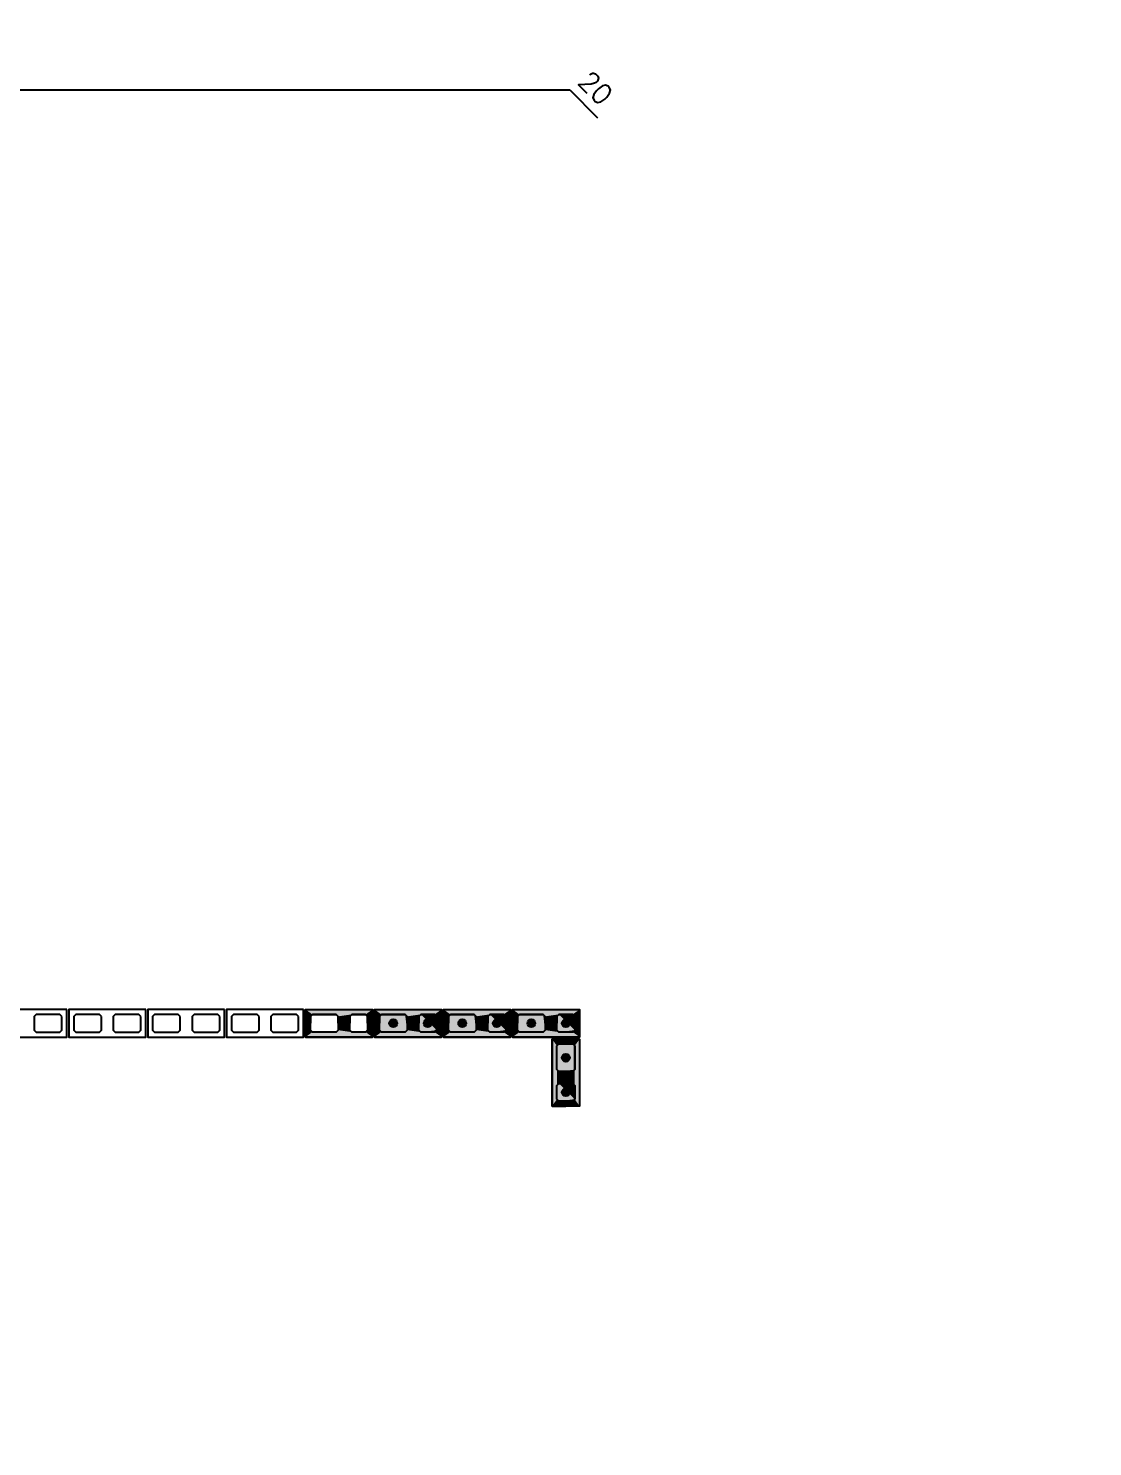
# Model space of a CAD drawing. Extents: x -1.9 to 86, y -1.6 to 60.9.
# Drawn here: x 16.34 to 27.13, y 32.19 to 46.57 of the extents above; entities that cross this region are included whole.
import ezdxf

# ---------------------------------------------------------------- set-up
doc = ezdxf.new("R2010")
doc.units = 0
doc.header["$MEASUREMENT"] = 0
for name, color, linetype in [('PENA_01', 1, 'CONTINUOUS'), ('PENA_02', 2, 'CONTINUOUS'), ('PENA_03', 3, 'CONTINUOUS'), ('PENA_05', 5, 'CONTINUOUS'), ('PENA_11', 252, 'CONTINUOUS'), ('PENA_21', 100, 'CONTINUOUS')]:
    doc.layers.add(name, color=color, linetype=linetype)
doc.styles.get("Standard").update_dxf_attribs({"font": 'ROMANS.SHX'})

msp = doc.modelspace()

# ---------------------------------------------------------------- linework, layer by layer
at = {"layer": 'PENA_01', "linetype": 'Continuous'}
for points in [[(16.68153, 36.549934), (16.66153, 36.569934), (16.42153, 36.569934), (16.40153, 36.549934), (16.40153, 36.409934), (16.42153, 36.389934), (16.66153, 36.389934), (16.68153, 36.409934), (16.68153, 36.549934)], [(17.08153, 36.549934), (17.06153, 36.569934), (16.82153, 36.569934), (16.80153, 36.549934), (16.80153, 36.409934), (16.82153, 36.389934), (17.06153, 36.389934), (17.08153, 36.409934), (17.08153, 36.549934)], [(17.48153, 36.549934), (17.46153, 36.569934), (17.22153, 36.569934), (17.20153, 36.549934), (17.20153, 36.409934), (17.22153, 36.389934), (17.46153, 36.389934), (17.48153, 36.409934), (17.48153, 36.549934)], [(17.88153, 36.549934), (17.86153, 36.569934), (17.62153, 36.569934), (17.60153, 36.549934), (17.60153, 36.409934), (17.62153, 36.389934), (17.86153, 36.389934), (17.88153, 36.409934), (17.88153, 36.549934)], [(18.28153, 36.549934), (18.26153, 36.569934), (18.02153, 36.569934), (18.00153, 36.549934), (18.00153, 36.409934), (18.02153, 36.389934), (18.26153, 36.389934), (18.28153, 36.409934), (18.28153, 36.549934)], [(18.68153, 36.549934), (18.66153, 36.569934), (18.42153, 36.569934), (18.40153, 36.549934), (18.40153, 36.409934), (18.42153, 36.389934), (18.66153, 36.389934), (18.68153, 36.409934), (18.68153, 36.549934)], [(19.08153, 36.549934), (19.06153, 36.569934), (18.82153, 36.569934), (18.80153, 36.549934), (18.80153, 36.409934), (18.82153, 36.389934), (19.06153, 36.389934), (19.08153, 36.409934), (19.08153, 36.549934)], [(19.46153, 36.389934), (19.22153, 36.389934), (19.20153, 36.409934), (19.20153, 36.549934), (19.22153, 36.569934), (19.46153, 36.569934), (19.48153, 36.549934), (19.48153, 36.409934), (19.46153, 36.389934)], [(19.76153, 36.389934), (19.62153, 36.389934), (19.60153, 36.409934), (19.60153, 36.549934), (19.62153, 36.569934), (19.76153, 36.569934), (19.78153, 36.549934), (19.78153, 36.409934), (19.76153, 36.389934)], [(20.16153, 36.389934), (19.92153, 36.389934), (19.90153, 36.409934), (19.90153, 36.549934), (19.92153, 36.569934), (20.16153, 36.569934), (20.18153, 36.549934), (20.18153, 36.409934), (20.16153, 36.389934)], [(20.46153, 36.389934), (20.32153, 36.389934), (20.30153, 36.409934), (20.30153, 36.549934), (20.32153, 36.569934), (20.46153, 36.569934), (20.48153, 36.549934), (20.48153, 36.409934), (20.46153, 36.389934)], [(20.86153, 36.389934), (20.62153, 36.389934), (20.60153, 36.409934), (20.60153, 36.549934), (20.62153, 36.569934), (20.86153, 36.569934), (20.88153, 36.549934), (20.88153, 36.409934), (20.86153, 36.389934)], [(21.16153, 36.389934), (21.02153, 36.389934), (21.00153, 36.409934), (21.00153, 36.549934), (21.02153, 36.569934), (21.16153, 36.569934), (21.18153, 36.549934), (21.18153, 36.409934), (21.16153, 36.389934)], [(21.56153, 36.389934), (21.32153, 36.389934), (21.30153, 36.409934), (21.30153, 36.549934), (21.32153, 36.569934), (21.56153, 36.569934), (21.58153, 36.549934), (21.58153, 36.409934), (21.56153, 36.389934)], [(21.86153, 36.389934), (21.72153, 36.389934), (21.70153, 36.409934), (21.70153, 36.549934), (21.72153, 36.569934), (21.86153, 36.569934), (21.88153, 36.549934), (21.88153, 36.409934), (21.86153, 36.389934)], [(21.70153, 36.009934), (21.70153, 36.249934), (21.72153, 36.269934), (21.86153, 36.269934), (21.88153, 36.249934), (21.88153, 36.009934), (21.86153, 35.989934), (21.72153, 35.989934), (21.70153, 36.009934)], [(21.70153, 35.709934), (21.70153, 35.849934), (21.72153, 35.869934), (21.86153, 35.869934), (21.88153, 35.849934), (21.88153, 35.709934), (21.86153, 35.689934), (21.72153, 35.689934), (21.70153, 35.709934)]]:
    msp.add_lwpolyline(points, dxfattribs=at)
at = {"layer": 'PENA_02', "linetype": 'Continuous'}
for points in [[(16.73153, 36.619934), (15.95153, 36.619934), (15.95153, 36.339934), (16.73153, 36.339934), (16.73153, 36.619934)], [(17.53153, 36.619934), (16.75153, 36.619934), (16.75153, 36.339934), (17.53153, 36.339934), (17.53153, 36.619934)], [(18.33153, 36.619934), (17.55153, 36.619934), (17.55153, 36.339934), (18.33153, 36.339934), (18.33153, 36.619934)], [(19.13153, 36.619934), (18.35153, 36.619934), (18.35153, 36.339934), (19.13153, 36.339934), (19.13153, 36.619934)], [(19.83153, 36.339934), (19.15153, 36.339934), (19.15153, 36.619934), (19.83153, 36.619934), (19.83153, 36.339934)], [(20.53153, 36.339934), (19.85153, 36.339934), (19.85153, 36.619934), (20.53153, 36.619934), (20.53153, 36.339934)], [(21.23153, 36.339934), (20.55153, 36.339934), (20.55153, 36.619934), (21.23153, 36.619934), (21.23153, 36.339934)], [(21.93153, 36.339934), (21.25153, 36.339934), (21.25153, 36.619934), (21.93153, 36.619934), (21.93153, 36.339934)], [(21.65153, 35.639934), (21.65153, 36.319934), (21.93153, 36.319934), (21.93153, 35.639934), (21.65153, 35.639934)]]:
    msp.add_lwpolyline(points, dxfattribs=at)
at = {"layer": 'PENA_03', "linetype": 'Continuous'}
for points in [[(20.18153, 36.409934), (20.16153, 36.389934), (19.92153, 36.389934), (19.90153, 36.409934), (19.90153, 36.549934), (19.92153, 36.569934), (20.16153, 36.569934), (20.18153, 36.549934), (20.18153, 36.409934)], [(20.48153, 36.409934), (20.46153, 36.389934), (20.32153, 36.389934), (20.30153, 36.409934), (20.30153, 36.549934), (20.32153, 36.569934), (20.46153, 36.569934), (20.48153, 36.549934), (20.48153, 36.409934)], [(20.88153, 36.409934), (20.86153, 36.389934), (20.62153, 36.389934), (20.60153, 36.409934), (20.60153, 36.549934), (20.62153, 36.569934), (20.86153, 36.569934), (20.88153, 36.549934), (20.88153, 36.409934)], [(21.18153, 36.409934), (21.16153, 36.389934), (21.02153, 36.389934), (21.00153, 36.409934), (21.00153, 36.549934), (21.02153, 36.569934), (21.16153, 36.569934), (21.18153, 36.549934), (21.18153, 36.409934)], [(21.58153, 36.409934), (21.56153, 36.389934), (21.32153, 36.389934), (21.30153, 36.409934), (21.30153, 36.549934), (21.32153, 36.569934), (21.56153, 36.569934), (21.58153, 36.549934), (21.58153, 36.409934)], [(21.88153, 36.409934), (21.86153, 36.389934), (21.72153, 36.389934), (21.70153, 36.409934), (21.70153, 36.549934), (21.72153, 36.569934), (21.86153, 36.569934), (21.88153, 36.549934), (21.88153, 36.409934)], [(21.72153, 35.989934), (21.70153, 36.009934), (21.70153, 36.249934), (21.72153, 36.269934), (21.86153, 36.269934), (21.88153, 36.249934), (21.88153, 36.009934), (21.86153, 35.989934), (21.72153, 35.989934)], [(21.88153, 35.709934), (21.86153, 35.689934), (21.72153, 35.689934), (21.70153, 35.709934), (21.70153, 35.849934), (21.72153, 35.869934), (21.86153, 35.869934), (21.88153, 35.849934), (21.88153, 35.709934)]]:
    msp.add_lwpolyline(points, dxfattribs=at)
for centre in [(20.04153, 36.479934), (20.39153, 36.479934), (20.74153, 36.479934), (21.09153, 36.479934), (21.44153, 36.479934), (21.79153, 36.479934), (21.79153, 36.129934), (21.79153, 35.779934)]:
    msp.add_circle(centre, 0.04, dxfattribs=at)
for points in [[(20.08153, 36.479934), (20.02153, 36.514575), (20.003943, 36.493615)], [(20.08153, 36.479934), (20.003943, 36.493615), (20.003943, 36.466253)], [(20.08153, 36.479934), (20.003943, 36.466253), (20.02153, 36.445293)], [(20.08153, 36.479934), (20.048476, 36.519326), (20.02153, 36.514575)], [(20.08153, 36.479934), (20.02153, 36.445293), (20.048476, 36.440542)], [(20.08153, 36.479934), (20.072172, 36.505645), (20.048476, 36.519326)], [(20.08153, 36.479934), (20.048476, 36.440542), (20.072172, 36.454222)], [(20.08153, 36.479934), (20.072172, 36.454222), (20.08153, 36.479934)], [(20.43153, 36.479934), (20.37153, 36.514575), (20.353943, 36.493615)], [(20.43153, 36.479934), (20.353943, 36.493615), (20.353943, 36.466253)], [(20.43153, 36.479934), (20.353943, 36.466253), (20.37153, 36.445293)], [(20.43153, 36.479934), (20.398476, 36.519326), (20.37153, 36.514575)], [(20.43153, 36.479934), (20.37153, 36.445293), (20.398476, 36.440542)], [(20.43153, 36.479934), (20.422172, 36.505645), (20.398476, 36.519326)], [(20.43153, 36.479934), (20.398476, 36.440542), (20.422172, 36.454222)], [(20.43153, 36.479934), (20.422172, 36.454222), (20.43153, 36.479934)], [(20.78153, 36.479934), (20.72153, 36.514575), (20.703943, 36.493615)], [(20.78153, 36.479934), (20.703943, 36.493615), (20.703943, 36.466253)], [(20.78153, 36.479934), (20.703943, 36.466253), (20.72153, 36.445293)], [(20.78153, 36.479934), (20.748476, 36.519326), (20.72153, 36.514575)], [(20.78153, 36.479934), (20.72153, 36.445293), (20.748476, 36.440542)], [(20.78153, 36.479934), (20.772172, 36.505645), (20.748476, 36.519326)], [(20.78153, 36.479934), (20.748476, 36.440542), (20.772172, 36.454222)], [(20.78153, 36.479934), (20.772172, 36.454222), (20.78153, 36.479934)], [(21.13153, 36.479934), (21.07153, 36.514575), (21.053943, 36.493615)], [(21.13153, 36.479934), (21.053943, 36.493615), (21.053943, 36.466253)], [(21.13153, 36.479934), (21.053943, 36.466253), (21.07153, 36.445293)], [(21.13153, 36.479934), (21.098476, 36.519326), (21.07153, 36.514575)], [(21.13153, 36.479934), (21.07153, 36.445293), (21.098476, 36.440542)], [(21.13153, 36.479934), (21.122172, 36.505645), (21.098476, 36.519326)], [(21.13153, 36.479934), (21.098476, 36.440542), (21.122172, 36.454222)], [(21.13153, 36.479934), (21.122172, 36.454222), (21.13153, 36.479934)], [(21.48153, 36.479934), (21.42153, 36.514575), (21.403943, 36.493615)], [(21.48153, 36.479934), (21.403943, 36.493615), (21.403943, 36.466253)], [(21.48153, 36.479934), (21.403943, 36.466253), (21.42153, 36.445293)], [(21.48153, 36.479934), (21.448476, 36.519326), (21.42153, 36.514575)], [(21.48153, 36.479934), (21.42153, 36.445293), (21.448476, 36.440542)], [(21.48153, 36.479934), (21.472172, 36.505645), (21.448476, 36.519326)], [(21.48153, 36.479934), (21.448476, 36.440542), (21.472172, 36.454222)], [(21.48153, 36.479934), (21.472172, 36.454222), (21.48153, 36.479934)], [(21.83153, 36.479934), (21.77153, 36.514575), (21.753943, 36.493615)], [(21.83153, 36.479934), (21.753943, 36.493615), (21.753943, 36.466253)], [(21.83153, 36.479934), (21.753943, 36.466253), (21.77153, 36.445293)], [(21.83153, 36.479934), (21.798476, 36.519326), (21.77153, 36.514575)], [(21.83153, 36.479934), (21.77153, 36.445293), (21.798476, 36.440542)], [(21.83153, 36.479934), (21.822172, 36.505645), (21.798476, 36.519326)], [(21.83153, 36.479934), (21.798476, 36.440542), (21.822172, 36.454222)], [(21.83153, 36.479934), (21.822172, 36.454222), (21.83153, 36.479934)], [(21.83153, 36.129934), (21.77153, 36.164575), (21.753943, 36.143615)], [(21.83153, 36.129934), (21.753943, 36.143615), (21.753943, 36.116253)], [(21.83153, 36.129934), (21.753943, 36.116253), (21.77153, 36.095293)], [(21.83153, 36.129934), (21.798476, 36.169326), (21.77153, 36.164575)], [(21.83153, 36.129934), (21.77153, 36.095293), (21.798476, 36.090542)], [(21.83153, 36.129934), (21.822172, 36.155645), (21.798476, 36.169326)], [(21.83153, 36.129934), (21.798476, 36.090542), (21.822172, 36.104222)], [(21.83153, 36.129934), (21.822172, 36.104222), (21.83153, 36.129934)], [(21.83153, 35.779934), (21.77153, 35.814575), (21.753943, 35.793615)], [(21.83153, 35.779934), (21.798476, 35.819326), (21.77153, 35.814575)], [(21.83153, 35.779934), (21.822172, 35.805645), (21.798476, 35.819326)], [(21.83153, 35.779934), (21.753943, 35.793615), (21.753943, 35.766253)], [(21.83153, 35.779934), (21.753943, 35.766253), (21.77153, 35.745293)], [(21.83153, 35.779934), (21.77153, 35.745293), (21.798476, 35.740542)], [(21.83153, 35.779934), (21.798476, 35.740542), (21.822172, 35.754222)], [(21.83153, 35.779934), (21.822172, 35.754222), (21.83153, 35.779934)]]:
    msp.add_solid(points, dxfattribs=at)
at = {"layer": 'PENA_05', "linetype": 'Continuous'}
for p, q in [((7.15153, 45.94344), (21.83153, 45.94344)), ((21.83153, 45.94344), (22.114373, 45.660598))]:
    msp.add_line(p, q, dxfattribs=at)
at = {"layer": 'PENA_11', "linetype": 'Continuous'}
for points in [[(20.18153, 36.409934), (19.90153, 36.549934), (19.92153, 36.569934)], [(20.18153, 36.409934), (19.90153, 36.409934), (19.90153, 36.549934)], [(20.18153, 36.409934), (19.92153, 36.569934), (20.16153, 36.569934)], [(20.18153, 36.409934), (20.16153, 36.569934), (20.18153, 36.549934)], [(20.18153, 36.409934), (20.18153, 36.549934), (20.18153, 36.409934)], [(20.48153, 36.409934), (20.30153, 36.549934), (20.32153, 36.569934)], [(20.48153, 36.409934), (20.30153, 36.409934), (20.30153, 36.549934)], [(20.48153, 36.409934), (20.32153, 36.569934), (20.46153, 36.569934)], [(20.48153, 36.409934), (20.46153, 36.569934), (20.48153, 36.549934)], [(20.48153, 36.409934), (20.48153, 36.549934), (20.48153, 36.409934)], [(20.88153, 36.409934), (20.60153, 36.549934), (20.62153, 36.569934)], [(20.88153, 36.409934), (20.60153, 36.409934), (20.60153, 36.549934)], [(20.88153, 36.409934), (20.62153, 36.569934), (20.86153, 36.569934)], [(20.88153, 36.409934), (20.86153, 36.569934), (20.88153, 36.549934)], [(20.88153, 36.409934), (20.88153, 36.549934), (20.88153, 36.409934)], [(21.18153, 36.409934), (21.00153, 36.549934), (21.02153, 36.569934)], [(21.18153, 36.409934), (21.00153, 36.409934), (21.00153, 36.549934)], [(21.18153, 36.409934), (21.02153, 36.569934), (21.16153, 36.569934)], [(21.18153, 36.409934), (21.16153, 36.569934), (21.18153, 36.549934)], [(21.18153, 36.409934), (21.18153, 36.549934), (21.18153, 36.409934)], [(21.58153, 36.409934), (21.30153, 36.549934), (21.32153, 36.569934)], [(21.58153, 36.409934), (21.30153, 36.409934), (21.30153, 36.549934)], [(21.58153, 36.409934), (21.32153, 36.569934), (21.56153, 36.569934)], [(21.58153, 36.409934), (21.56153, 36.569934), (21.58153, 36.549934)], [(21.58153, 36.409934), (21.58153, 36.549934), (21.58153, 36.409934)], [(21.88153, 36.409934), (21.70153, 36.549934), (21.72153, 36.569934)], [(21.88153, 36.409934), (21.70153, 36.409934), (21.70153, 36.549934)], [(21.88153, 36.409934), (21.72153, 36.569934), (21.86153, 36.569934)], [(21.88153, 36.409934), (21.86153, 36.569934), (21.88153, 36.549934)], [(21.88153, 36.409934), (21.88153, 36.549934), (21.88153, 36.409934)], [(20.18153, 36.409934), (19.92153, 36.389934), (19.90153, 36.409934)], [(20.18153, 36.409934), (20.16153, 36.389934), (19.92153, 36.389934)], [(20.48153, 36.409934), (20.32153, 36.389934), (20.30153, 36.409934)], [(20.48153, 36.409934), (20.46153, 36.389934), (20.32153, 36.389934)], [(20.88153, 36.409934), (20.62153, 36.389934), (20.60153, 36.409934)], [(20.88153, 36.409934), (20.86153, 36.389934), (20.62153, 36.389934)], [(21.18153, 36.409934), (21.02153, 36.389934), (21.00153, 36.409934)], [(21.18153, 36.409934), (21.16153, 36.389934), (21.02153, 36.389934)], [(21.58153, 36.409934), (21.32153, 36.389934), (21.30153, 36.409934)], [(21.58153, 36.409934), (21.56153, 36.389934), (21.32153, 36.389934)], [(21.88153, 36.409934), (21.72153, 36.389934), (21.70153, 36.409934)], [(21.88153, 36.409934), (21.86153, 36.389934), (21.72153, 36.389934)], [(21.72153, 35.989934), (21.70153, 36.249934), (21.72153, 36.269934)], [(21.72153, 35.989934), (21.70153, 36.009934), (21.70153, 36.249934)], [(21.72153, 35.989934), (21.72153, 36.269934), (21.86153, 36.269934)], [(21.72153, 35.989934), (21.86153, 36.269934), (21.88153, 36.249934)], [(21.72153, 35.989934), (21.88153, 36.249934), (21.88153, 36.009934)], [(21.72153, 35.989934), (21.88153, 36.009934), (21.86153, 35.989934)], [(21.72153, 35.989934), (21.86153, 35.989934), (21.72153, 35.989934)], [(21.88153, 35.709934), (21.70153, 35.849934), (21.72153, 35.869934)], [(21.88153, 35.709934), (21.70153, 35.709934), (21.70153, 35.849934)], [(21.88153, 35.709934), (21.72153, 35.869934), (21.86153, 35.869934)], [(21.88153, 35.709934), (21.86153, 35.869934), (21.88153, 35.849934)], [(21.88153, 35.709934), (21.88153, 35.849934), (21.88153, 35.709934)], [(21.88153, 35.709934), (21.72153, 35.689934), (21.70153, 35.709934)], [(21.88153, 35.709934), (21.86153, 35.689934), (21.72153, 35.689934)]]:
    msp.add_solid(points, dxfattribs=at)
at = {"layer": 'PENA_21', "linetype": 'Continuous'}
for points in [[(19.83153, 36.479934), (19.78153, 36.479934), (19.78153, 36.549934), (19.76153, 36.569934), (19.62153, 36.569934), (19.60153, 36.549934), (19.60153, 36.479934), (19.48153, 36.479934), (19.48153, 36.549934), (19.46153, 36.569934), (19.22153, 36.569934), (19.20153, 36.549934), (19.20153, 36.479934), (19.15153, 36.479934), (19.15153, 36.619934), (19.83153, 36.619934), (19.83153, 36.479934)], [(20.53153, 36.479934), (20.48153, 36.479934), (20.48153, 36.549934), (20.46153, 36.569934), (20.32153, 36.569934), (20.30153, 36.549934), (20.30153, 36.479934), (20.18153, 36.479934), (20.18153, 36.549934), (20.16153, 36.569934), (19.92153, 36.569934), (19.90153, 36.549934), (19.90153, 36.479934), (19.85153, 36.479934), (19.85153, 36.619934), (20.53153, 36.619934), (20.53153, 36.479934)], [(21.23153, 36.479934), (21.18153, 36.479934), (21.18153, 36.549934), (21.16153, 36.569934), (21.02153, 36.569934), (21.00153, 36.549934), (21.00153, 36.479934), (20.88153, 36.479934), (20.88153, 36.549934), (20.86153, 36.569934), (20.62153, 36.569934), (20.60153, 36.549934), (20.60153, 36.479934), (20.55153, 36.479934), (20.55153, 36.619934), (21.23153, 36.619934), (21.23153, 36.479934)], [(21.93153, 36.479934), (21.88153, 36.479934), (21.88153, 36.549934), (21.86153, 36.569934), (21.72153, 36.569934), (21.70153, 36.549934), (21.70153, 36.479934), (21.58153, 36.479934), (21.58153, 36.549934), (21.56153, 36.569934), (21.32153, 36.569934), (21.30153, 36.549934), (21.30153, 36.479934), (21.25153, 36.479934), (21.25153, 36.619934), (21.93153, 36.619934), (21.93153, 36.479934)], [(19.83153, 36.479934), (19.78153, 36.479934), (19.78153, 36.409934), (19.76153, 36.389934), (19.62153, 36.389934), (19.60153, 36.409934), (19.60153, 36.479934), (19.48153, 36.479934), (19.48153, 36.409934), (19.46153, 36.389934), (19.22153, 36.389934), (19.20153, 36.409934), (19.20153, 36.479934), (19.15153, 36.479934), (19.15153, 36.339934), (19.83153, 36.339934), (19.83153, 36.479934)], [(20.53153, 36.479934), (20.48153, 36.479934), (20.48153, 36.409934), (20.46153, 36.389934), (20.32153, 36.389934), (20.30153, 36.409934), (20.30153, 36.479934), (20.18153, 36.479934), (20.18153, 36.409934), (20.16153, 36.389934), (19.92153, 36.389934), (19.90153, 36.409934), (19.90153, 36.479934), (19.85153, 36.479934), (19.85153, 36.339934), (20.53153, 36.339934), (20.53153, 36.479934)], [(21.23153, 36.479934), (21.18153, 36.479934), (21.18153, 36.409934), (21.16153, 36.389934), (21.02153, 36.389934), (21.00153, 36.409934), (21.00153, 36.479934), (20.88153, 36.479934), (20.88153, 36.409934), (20.86153, 36.389934), (20.62153, 36.389934), (20.60153, 36.409934), (20.60153, 36.479934), (20.55153, 36.479934), (20.55153, 36.339934), (21.23153, 36.339934), (21.23153, 36.479934)], [(21.93153, 36.479934), (21.88153, 36.479934), (21.88153, 36.409934), (21.86153, 36.389934), (21.72153, 36.389934), (21.70153, 36.409934), (21.70153, 36.479934), (21.58153, 36.479934), (21.58153, 36.409934), (21.56153, 36.389934), (21.32153, 36.389934), (21.30153, 36.409934), (21.30153, 36.479934), (21.25153, 36.479934), (21.25153, 36.339934), (21.93153, 36.339934), (21.93153, 36.479934)], [(21.79153, 35.639934), (21.79153, 35.689934), (21.72153, 35.689934), (21.70153, 35.709934), (21.70153, 35.849934), (21.72153, 35.869934), (21.79153, 35.869934), (21.79153, 35.989934), (21.72153, 35.989934), (21.70153, 36.009934), (21.70153, 36.249934), (21.72153, 36.269934), (21.79153, 36.269934), (21.79153, 36.319934), (21.65153, 36.319934), (21.65153, 35.639934), (21.79153, 35.639934)], [(21.79153, 35.639934), (21.79153, 35.689934), (21.86153, 35.689934), (21.88153, 35.709934), (21.88153, 35.849934), (21.86153, 35.869934), (21.79153, 35.869934), (21.79153, 35.989934), (21.86153, 35.989934), (21.88153, 36.009934), (21.88153, 36.249934), (21.86153, 36.269934), (21.79153, 36.269934), (21.79153, 36.319934), (21.93153, 36.319934), (21.93153, 35.639934), (21.79153, 35.639934)]]:
    msp.add_lwpolyline(points, dxfattribs=at)
for points in [[(19.83153, 36.619934), (19.22153, 36.569934), (19.15153, 36.619934)], [(19.22153, 36.569934), (19.20153, 36.549934), (19.15153, 36.619934)], [(19.15153, 36.619934), (19.20153, 36.549934), (19.15153, 36.479934)], [(19.20153, 36.549934), (19.20153, 36.479934), (19.15153, 36.479934)], [(19.46153, 36.569934), (19.22153, 36.569934), (19.83153, 36.619934)], [(19.48153, 36.549934), (19.46153, 36.569934), (19.83153, 36.619934)], [(19.83153, 36.619934), (19.62153, 36.569934), (19.48153, 36.549934)], [(19.48153, 36.479934), (19.48153, 36.549934), (19.62153, 36.569934)], [(19.48153, 36.479934), (19.62153, 36.569934), (19.60153, 36.549934)], [(19.48153, 36.479934), (19.60153, 36.549934), (19.60153, 36.479934)], [(19.83153, 36.619934), (19.76153, 36.569934), (19.62153, 36.569934)], [(19.83153, 36.619934), (19.78153, 36.549934), (19.76153, 36.569934)], [(19.83153, 36.619934), (19.83153, 36.479934), (19.78153, 36.479934)], [(19.83153, 36.619934), (19.78153, 36.479934), (19.78153, 36.549934)], [(20.53153, 36.619934), (19.92153, 36.569934), (19.85153, 36.619934)], [(19.92153, 36.569934), (19.90153, 36.549934), (19.85153, 36.619934)], [(19.85153, 36.619934), (19.90153, 36.549934), (19.85153, 36.479934)], [(19.90153, 36.549934), (19.90153, 36.479934), (19.85153, 36.479934)], [(20.16153, 36.569934), (19.92153, 36.569934), (20.53153, 36.619934)], [(20.18153, 36.549934), (20.16153, 36.569934), (20.53153, 36.619934)], [(20.53153, 36.619934), (20.32153, 36.569934), (20.18153, 36.549934)], [(20.18153, 36.479934), (20.18153, 36.549934), (20.32153, 36.569934)], [(20.18153, 36.479934), (20.32153, 36.569934), (20.30153, 36.549934)], [(20.18153, 36.479934), (20.30153, 36.549934), (20.30153, 36.479934)], [(20.53153, 36.619934), (20.46153, 36.569934), (20.32153, 36.569934)], [(20.53153, 36.619934), (20.48153, 36.549934), (20.46153, 36.569934)], [(20.53153, 36.619934), (20.53153, 36.479934), (20.48153, 36.479934)], [(20.53153, 36.619934), (20.48153, 36.479934), (20.48153, 36.549934)], [(21.23153, 36.619934), (20.62153, 36.569934), (20.55153, 36.619934)], [(20.62153, 36.569934), (20.60153, 36.549934), (20.55153, 36.619934)], [(20.55153, 36.619934), (20.60153, 36.549934), (20.55153, 36.479934)], [(20.60153, 36.549934), (20.60153, 36.479934), (20.55153, 36.479934)], [(20.86153, 36.569934), (20.62153, 36.569934), (21.23153, 36.619934)], [(20.88153, 36.549934), (20.86153, 36.569934), (21.23153, 36.619934)], [(21.23153, 36.619934), (21.02153, 36.569934), (20.88153, 36.549934)], [(20.88153, 36.479934), (20.88153, 36.549934), (21.02153, 36.569934)], [(20.88153, 36.479934), (21.02153, 36.569934), (21.00153, 36.549934)], [(20.88153, 36.479934), (21.00153, 36.549934), (21.00153, 36.479934)], [(21.23153, 36.619934), (21.16153, 36.569934), (21.02153, 36.569934)], [(21.23153, 36.619934), (21.18153, 36.549934), (21.16153, 36.569934)], [(21.23153, 36.619934), (21.23153, 36.479934), (21.18153, 36.479934)], [(21.23153, 36.619934), (21.18153, 36.479934), (21.18153, 36.549934)], [(21.93153, 36.619934), (21.32153, 36.569934), (21.25153, 36.619934)], [(21.32153, 36.569934), (21.30153, 36.549934), (21.25153, 36.619934)], [(21.25153, 36.619934), (21.30153, 36.549934), (21.25153, 36.479934)], [(21.30153, 36.549934), (21.30153, 36.479934), (21.25153, 36.479934)], [(21.56153, 36.569934), (21.32153, 36.569934), (21.93153, 36.619934)], [(21.58153, 36.549934), (21.56153, 36.569934), (21.93153, 36.619934)], [(21.93153, 36.619934), (21.72153, 36.569934), (21.58153, 36.549934)], [(21.58153, 36.479934), (21.58153, 36.549934), (21.72153, 36.569934)], [(21.58153, 36.479934), (21.72153, 36.569934), (21.70153, 36.549934)], [(21.58153, 36.479934), (21.70153, 36.549934), (21.70153, 36.479934)], [(21.93153, 36.619934), (21.86153, 36.569934), (21.72153, 36.569934)], [(21.93153, 36.619934), (21.88153, 36.549934), (21.86153, 36.569934)], [(21.93153, 36.619934), (21.93153, 36.479934), (21.88153, 36.479934)], [(21.93153, 36.619934), (21.88153, 36.479934), (21.88153, 36.549934)], [(19.15153, 36.339934), (19.20153, 36.409934), (19.15153, 36.479934)], [(19.20153, 36.409934), (19.20153, 36.479934), (19.15153, 36.479934)], [(19.22153, 36.389934), (19.20153, 36.409934), (19.15153, 36.339934)], [(19.83153, 36.339934), (19.22153, 36.389934), (19.15153, 36.339934)], [(19.46153, 36.389934), (19.22153, 36.389934), (19.83153, 36.339934)], [(19.48153, 36.409934), (19.46153, 36.389934), (19.83153, 36.339934)], [(19.48153, 36.479934), (19.48153, 36.409934), (19.62153, 36.389934)], [(19.48153, 36.479934), (19.62153, 36.389934), (19.60153, 36.409934)], [(19.48153, 36.479934), (19.60153, 36.409934), (19.60153, 36.479934)], [(19.83153, 36.339934), (19.62153, 36.389934), (19.48153, 36.409934)], [(19.83153, 36.339934), (19.76153, 36.389934), (19.62153, 36.389934)], [(19.83153, 36.339934), (19.78153, 36.409934), (19.76153, 36.389934)], [(19.83153, 36.339934), (19.83153, 36.479934), (19.78153, 36.479934)], [(19.83153, 36.339934), (19.78153, 36.479934), (19.78153, 36.409934)], [(19.85153, 36.339934), (19.90153, 36.409934), (19.85153, 36.479934)], [(19.90153, 36.409934), (19.90153, 36.479934), (19.85153, 36.479934)], [(19.92153, 36.389934), (19.90153, 36.409934), (19.85153, 36.339934)], [(20.53153, 36.339934), (19.92153, 36.389934), (19.85153, 36.339934)], [(20.16153, 36.389934), (19.92153, 36.389934), (20.53153, 36.339934)], [(20.18153, 36.409934), (20.16153, 36.389934), (20.53153, 36.339934)], [(20.18153, 36.479934), (20.18153, 36.409934), (20.32153, 36.389934)], [(20.18153, 36.479934), (20.32153, 36.389934), (20.30153, 36.409934)], [(20.18153, 36.479934), (20.30153, 36.409934), (20.30153, 36.479934)], [(20.53153, 36.339934), (20.32153, 36.389934), (20.18153, 36.409934)], [(20.53153, 36.339934), (20.46153, 36.389934), (20.32153, 36.389934)], [(20.53153, 36.339934), (20.48153, 36.409934), (20.46153, 36.389934)], [(20.53153, 36.339934), (20.53153, 36.479934), (20.48153, 36.479934)], [(20.53153, 36.339934), (20.48153, 36.479934), (20.48153, 36.409934)], [(20.55153, 36.339934), (20.60153, 36.409934), (20.55153, 36.479934)], [(20.60153, 36.409934), (20.60153, 36.479934), (20.55153, 36.479934)], [(20.62153, 36.389934), (20.60153, 36.409934), (20.55153, 36.339934)], [(21.23153, 36.339934), (20.62153, 36.389934), (20.55153, 36.339934)], [(20.86153, 36.389934), (20.62153, 36.389934), (21.23153, 36.339934)], [(20.88153, 36.409934), (20.86153, 36.389934), (21.23153, 36.339934)], [(20.88153, 36.479934), (20.88153, 36.409934), (21.02153, 36.389934)], [(20.88153, 36.479934), (21.02153, 36.389934), (21.00153, 36.409934)], [(20.88153, 36.479934), (21.00153, 36.409934), (21.00153, 36.479934)], [(21.23153, 36.339934), (21.02153, 36.389934), (20.88153, 36.409934)], [(21.23153, 36.339934), (21.16153, 36.389934), (21.02153, 36.389934)], [(21.23153, 36.339934), (21.18153, 36.409934), (21.16153, 36.389934)], [(21.23153, 36.339934), (21.23153, 36.479934), (21.18153, 36.479934)], [(21.23153, 36.339934), (21.18153, 36.479934), (21.18153, 36.409934)], [(21.25153, 36.339934), (21.30153, 36.409934), (21.25153, 36.479934)], [(21.30153, 36.409934), (21.30153, 36.479934), (21.25153, 36.479934)], [(21.32153, 36.389934), (21.30153, 36.409934), (21.25153, 36.339934)], [(21.93153, 36.339934), (21.32153, 36.389934), (21.25153, 36.339934)], [(21.56153, 36.389934), (21.32153, 36.389934), (21.93153, 36.339934)], [(21.58153, 36.409934), (21.56153, 36.389934), (21.93153, 36.339934)], [(21.58153, 36.479934), (21.58153, 36.409934), (21.72153, 36.389934)], [(21.58153, 36.479934), (21.72153, 36.389934), (21.70153, 36.409934)], [(21.58153, 36.479934), (21.70153, 36.409934), (21.70153, 36.479934)], [(21.93153, 36.339934), (21.72153, 36.389934), (21.58153, 36.409934)], [(21.93153, 36.339934), (21.86153, 36.389934), (21.72153, 36.389934)], [(21.93153, 36.339934), (21.88153, 36.409934), (21.86153, 36.389934)], [(21.93153, 36.339934), (21.93153, 36.479934), (21.88153, 36.479934)], [(21.93153, 36.339934), (21.88153, 36.479934), (21.88153, 36.409934)], [(21.79153, 36.319934), (21.65153, 36.319934), (21.72153, 36.269934)], [(21.72153, 36.269934), (21.65153, 36.319934), (21.70153, 36.249934)], [(21.65153, 36.319934), (21.70153, 35.709934), (21.70153, 36.249934)], [(21.65153, 35.639934), (21.70153, 35.709934), (21.65153, 36.319934)], [(21.70153, 36.249934), (21.70153, 35.709934), (21.70153, 35.849934)], [(21.70153, 36.249934), (21.70153, 36.009934), (21.70153, 35.849934)], [(21.79153, 36.269934), (21.79153, 36.319934), (21.72153, 36.269934)], [(21.86153, 36.269934), (21.79153, 36.269934), (21.93153, 36.319934)], [(21.79153, 36.269934), (21.79153, 36.319934), (21.93153, 36.319934)], [(21.88153, 36.249934), (21.86153, 36.269934), (21.93153, 36.319934)], [(21.88153, 36.009934), (21.93153, 36.319934), (21.88153, 35.849934)], [(21.88153, 35.849934), (21.93153, 36.319934), (21.88153, 35.709934)], [(21.93153, 36.319934), (21.93153, 35.639934), (21.88153, 35.709934)], [(21.88153, 36.009934), (21.88153, 36.249934), (21.93153, 36.319934)], [(21.72153, 35.869934), (21.70153, 36.009934), (21.70153, 35.849934)], [(21.72153, 35.869934), (21.72153, 35.989934), (21.70153, 36.009934)], [(21.79153, 35.869934), (21.72153, 35.989934), (21.72153, 35.869934)], [(21.79153, 35.869934), (21.79153, 35.989934), (21.72153, 35.989934)], [(21.79153, 35.869934), (21.86153, 35.989934), (21.86153, 35.869934)], [(21.79153, 35.869934), (21.79153, 35.989934), (21.86153, 35.989934)], [(21.86153, 35.989934), (21.88153, 36.009934), (21.86153, 35.869934)], [(21.86153, 35.869934), (21.88153, 36.009934), (21.88153, 35.849934)], [(21.72153, 35.689934), (21.70153, 35.709934), (21.65153, 35.639934)], [(21.72153, 35.689934), (21.65153, 35.639934), (21.79153, 35.639934)], [(21.72153, 35.689934), (21.79153, 35.639934), (21.79153, 35.689934)], [(21.93153, 35.639934), (21.79153, 35.639934), (21.86153, 35.689934)], [(21.86153, 35.689934), (21.79153, 35.639934), (21.79153, 35.689934)], [(21.88153, 35.709934), (21.93153, 35.639934), (21.86153, 35.689934)]]:
    msp.add_solid(points, dxfattribs=at)

# ---------------------------------------------------------------- texts
at = {"layer": 'PENA_03', "linetype": 'Continuous'}
msp.add_text('20', height=0.2, rotation=315, dxfattribs=at).set_placement((21.902241, 46.014151))

doc.saveas('drawing.dxf')
